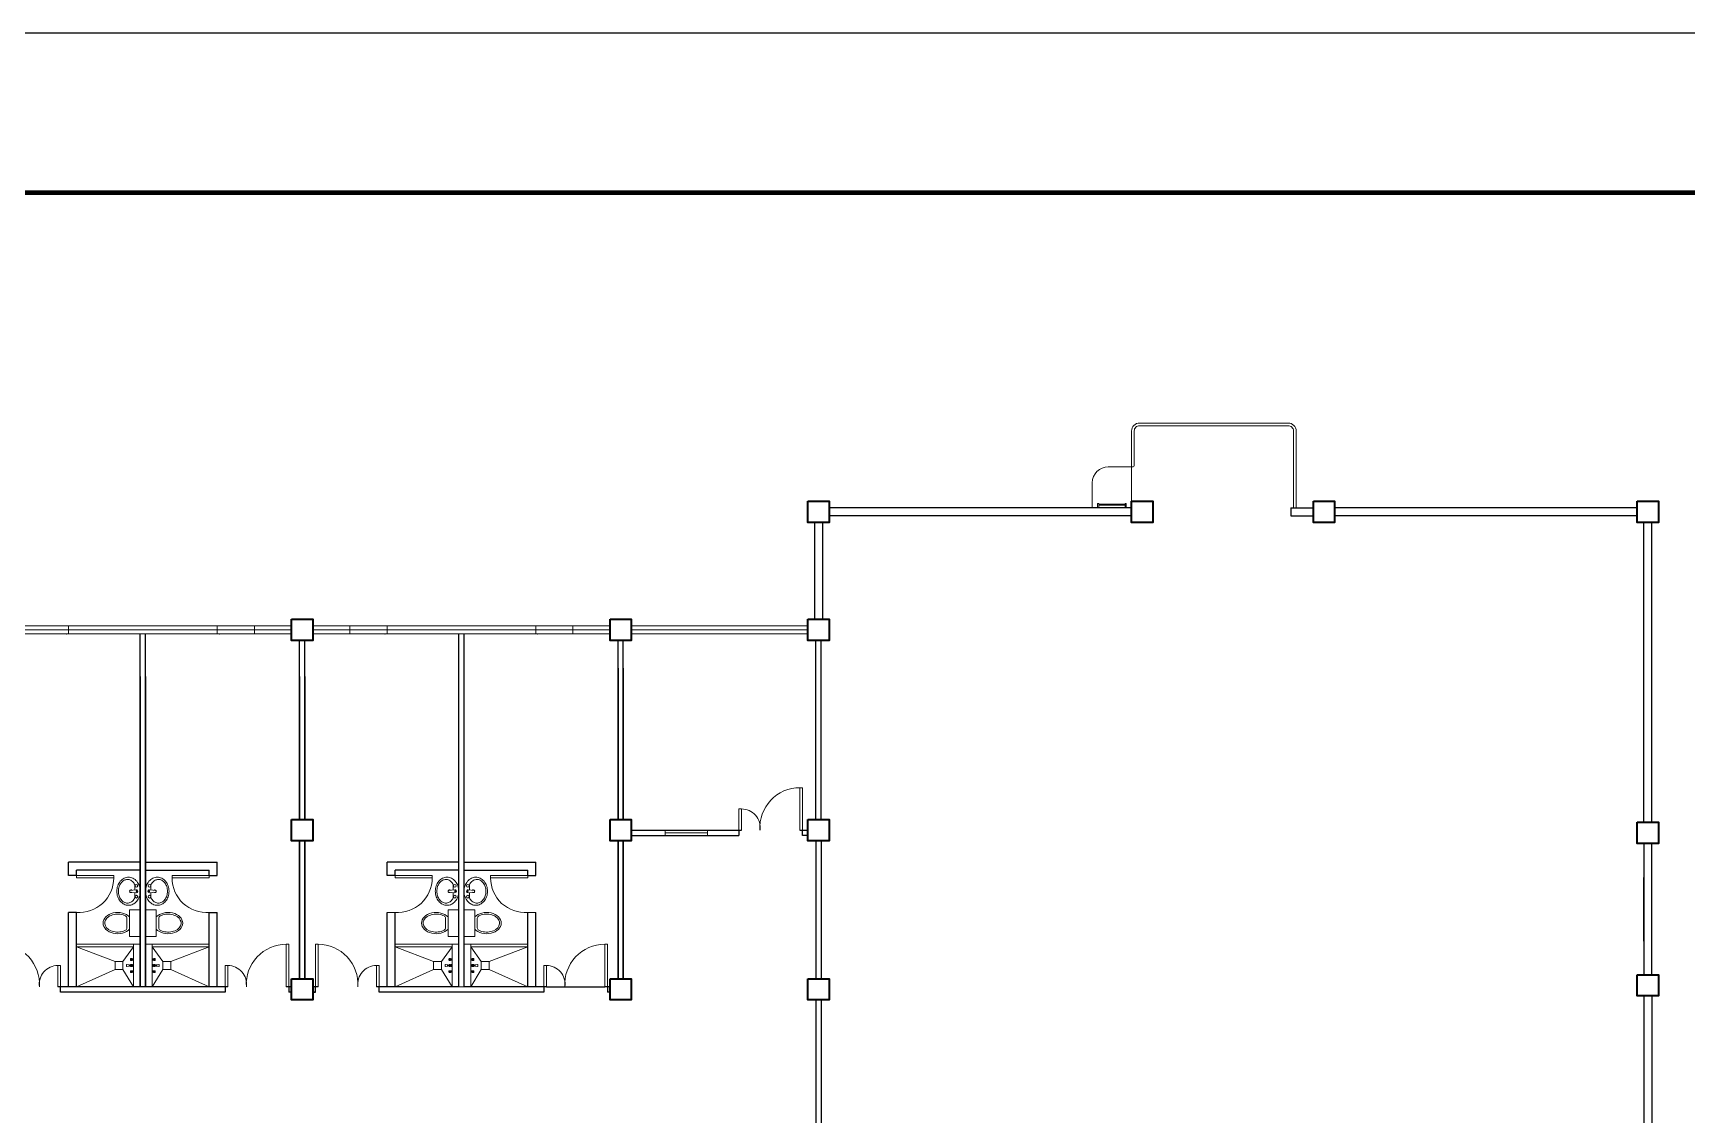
# Model space of a CAD drawing. Header units: millimetres. Extents: x 3 to 421, y 1 to 233.
# Drawn here: x 367.06 to 398.22, y 140.1 to 160.49 of the extents above; entities that cross this region are included whole.
import ezdxf

# ---------------------------------------------------------------- set-up
doc = ezdxf.new("R2010")
doc.units = ezdxf.units.MM
doc.header["$MEASUREMENT"] = 0
doc.layers.add('.1', color=1, linetype='Continuous')
doc.layers.add('WALL', color=4, linetype='Continuous', lineweight=30)

msp = doc.modelspace()

# ---------------------------------------------------------------- linework, layer by layer
at = {"layer": '.1', "color": 0}
msp.add_line((420.621, 160.492), (321.345, 160.492), dxfattribs=at)
at = {"color": 8, "linetype": 'ByBlock', "lineweight": 9}
for p, q in [((387.318, 152.317), (387.788, 152.317)), ((387.018, 151.542), (387.018, 152.017)), ((387.138, 151.624), (387.118, 151.624)), ((387.118, 151.624), (387.118, 151.544)), ((387.138, 151.544), (387.138, 151.624)), ((387.388, 151.614), (387.138, 151.614)), ((387.388, 151.594), (387.138, 151.594)), ((387.388, 151.614), (387.638, 151.614)), ((387.388, 151.594), (387.638, 151.594)), ((387.638, 151.544), (387.638, 151.624)), ((387.638, 151.624), (387.658, 151.624)), ((387.658, 151.624), (387.658, 151.544)), ((367.096, 149.317), (366.333, 149.317)), ((367.733, 149.242), (366.333, 149.242)), ((367.096, 149.317), (368.296, 149.317)), ((367.733, 149.167), (367.733, 149.317)), ((367.733, 149.242), (370.533, 149.242)), ((368.296, 149.317), (369.058, 149.317)), ((369.208, 149.317), (369.058, 149.317)), ((369.971, 149.317), (369.208, 149.317)), ((371.171, 149.317), (369.971, 149.317)), ((370.533, 149.317), (370.533, 149.167)), ((371.933, 149.242), (370.533, 149.242)), ((371.171, 149.317), (371.933, 149.317)), ((371.233, 149.317), (371.233, 149.167)), ((372.333, 149.317), (372.333, 149.317)), ((373.096, 149.317), (372.333, 149.317)), ((373.733, 149.242), (372.333, 149.242)), ((373.033, 149.317), (373.033, 149.167)), ((373.096, 149.317), (374.296, 149.317)), ((373.733, 149.167), (373.733, 149.317)), ((373.733, 149.242), (376.533, 149.242)), ((374.296, 149.317), (375.208, 149.317)), ((375.971, 149.317), (375.208, 149.317)), ((377.171, 149.317), (375.971, 149.317)), ((376.533, 149.317), (376.533, 149.167)), ((377.933, 149.242), (376.533, 149.242)), ((377.171, 149.317), (377.933, 149.317)), ((377.233, 149.317), (377.233, 149.167)), ((378.333, 149.317), (381.658, 149.317)), ((378.333, 149.317), (378.333, 149.317)), ((381.658, 149.244), (378.333, 149.244)), ((371.933, 149.167), (366.333, 149.167)), ((367.096, 149.167), (367.408, 149.167)), ((367.558, 149.167), (368.296, 149.167)), ((368.296, 149.167), (369.058, 149.167)), ((369.971, 149.167), (369.208, 149.167)), ((371.171, 149.167), (369.971, 149.167)), ((371.171, 149.167), (371.933, 149.167)), ((373.096, 149.167), (372.333, 149.167)), ((373.096, 149.167), (374.296, 149.167)), ((374.296, 149.167), (375.208, 149.167)), ((375.971, 149.167), (375.208, 149.167)), ((377.171, 149.167), (375.971, 149.167)), ((377.171, 149.167), (377.933, 149.167)), ((378.333, 149.167), (381.658, 149.167)), ((380.433, 149.167), (380.583, 149.167)), ((375.083, 148.367), (375.083, 142.517)), ((375.183, 148.367), (375.183, 142.517)), ((379.371, 145.469), (378.971, 145.469)), ((378.971, 145.469), (378.971, 145.369)), ((379.771, 145.419), (378.971, 145.419)), ((378.971, 145.369), (379.771, 145.369)), ((379.771, 145.369), (379.771, 145.469)), ((381.558, 145.369), (381.658, 145.369)), ((369.083, 144.903), (369.083, 142.953)), ((375.083, 144.903), (375.083, 142.953)), ((368.958, 142.517), (368.958, 143.317)), ((369.308, 142.517), (369.308, 143.317)), ((374.958, 142.517), (374.958, 143.317)), ((375.308, 142.517), (375.308, 143.317)), ((368.958, 142.517), (367.883, 142.517)), ((374.958, 142.517), (373.883, 142.517)), ((375.183, 142.517), (375.083, 142.517))]:
    msp.add_line(p, q, dxfattribs=at)
at = {"color": 8, "linetype": 'ByBlock', "lineweight": 25}
for p, q in [((387.758, 151.542), (382.058, 151.542)), ((390.758, 151.542), (391.183, 151.542)), ((397.283, 151.542), (391.583, 151.542)), ((381.783, 151.269), (381.783, 149.444)), ((381.933, 151.269), (381.933, 149.444)), ((387.758, 151.392), (382.058, 151.392)), ((390.758, 151.392), (391.183, 151.392)), ((397.283, 151.392), (391.583, 151.392)), ((397.408, 145.619), (397.408, 151.269)), ((397.558, 145.619), (397.558, 151.269)), ((369.083, 142.517), (369.083, 149.167)), ((369.183, 142.517), (369.183, 149.167)), ((372.083, 145.669), (372.083, 149.044)), ((372.183, 145.669), (372.183, 149.044)), ((375.083, 142.517), (375.083, 149.167)), ((375.183, 142.517), (375.183, 149.167)), ((378.083, 145.669), (378.083, 149.044)), ((378.183, 145.669), (378.183, 149.044)), ((381.808, 145.669), (381.808, 149.044)), ((381.908, 145.669), (381.908, 149.044)), ((369.083, 148.367), (369.083, 142.517)), ((369.183, 148.367), (369.183, 142.517)), ((372.083, 148.367), (372.083, 145.669)), ((372.183, 148.367), (372.183, 145.669)), ((378.083, 148.519), (378.083, 145.669)), ((378.183, 148.519), (378.183, 145.669)), ((372.083, 145.269), (372.083, 142.669)), ((372.083, 142.669), (372.083, 145.269)), ((372.183, 145.269), (372.183, 142.669)), ((372.183, 142.669), (372.183, 145.269)), ((378.083, 145.269), (378.083, 142.669)), ((378.083, 142.669), (378.083, 145.269)), ((378.183, 145.269), (378.183, 142.669)), ((378.183, 142.669), (378.183, 145.269)), ((378.333, 145.469), (380.408, 145.469)), ((378.333, 145.369), (380.358, 145.369)), ((380.358, 145.469), (380.358, 145.369)), ((381.508, 145.469), (381.658, 145.469)), ((381.558, 145.369), (381.558, 145.469)), ((381.658, 145.369), (381.558, 145.369)), ((381.808, 145.269), (381.808, 142.669)), ((381.908, 145.269), (381.908, 142.669)), ((397.408, 145.219), (397.408, 142.744)), ((397.558, 142.744), (397.558, 145.219)), ((397.408, 143.379), (397.408, 144.579)), ((369.083, 142.517), (367.533, 142.517)), ((367.583, 142.417), (367.583, 142.517)), ((370.683, 142.417), (367.583, 142.417)), ((369.183, 142.517), (369.083, 142.517)), ((370.733, 142.517), (369.183, 142.517)), ((370.683, 142.517), (370.683, 142.417)), ((371.933, 142.517), (371.833, 142.517)), ((371.883, 142.517), (371.883, 142.417)), ((371.933, 142.417), (371.883, 142.417)), ((372.433, 142.517), (372.333, 142.517)), ((372.383, 142.417), (372.333, 142.417)), ((372.333, 142.417), (372.383, 142.417)), ((372.383, 142.417), (372.383, 142.517)), ((375.083, 142.517), (373.533, 142.517)), ((373.583, 142.417), (373.583, 142.517)), ((376.683, 142.417), (373.583, 142.417)), ((376.733, 142.517), (375.183, 142.517)), ((376.683, 142.517), (376.683, 142.417)), ((377.933, 142.517), (377.833, 142.517)), ((377.883, 142.517), (377.883, 142.417)), ((377.933, 142.417), (377.883, 142.417)), ((381.808, 142.269), (381.808, 139.645)), ((381.908, 142.269), (381.908, 139.645)), ((397.408, 142.344), (397.408, 139.619)), ((397.558, 142.344), (397.558, 139.619)), ((397.408, 141.704), (397.408, 140.504))]:
    msp.add_line(p, q, dxfattribs=at)
at = {"color": 8, "linetype": 'Continuous', "lineweight": 25}
msp.add_line((390.758, 151.542), (390.758, 151.392), dxfattribs=at)
at = {"color": 8, "linetype": 'ByBlock', "lineweight": 25, "ltscale": 0.3}
for p, q in [((367.733, 144.617), (367.733, 144.867)), ((369.083, 144.867), (367.733, 144.867)), ((367.883, 144.617), (367.733, 144.617)), ((367.883, 144.617), (367.883, 144.717)), ((369.083, 144.717), (367.883, 144.717)), ((369.183, 144.867), (370.533, 144.867)), ((369.183, 144.717), (370.383, 144.717)), ((370.383, 144.617), (370.383, 144.717)), ((370.383, 144.617), (370.533, 144.617)), ((370.533, 144.617), (370.533, 144.867)), ((373.733, 144.617), (373.733, 144.867)), ((375.083, 144.867), (373.733, 144.867)), ((373.883, 144.617), (373.733, 144.617)), ((373.883, 144.617), (373.883, 144.717)), ((375.083, 144.717), (373.883, 144.717)), ((375.183, 144.867), (376.533, 144.867)), ((375.183, 144.717), (376.383, 144.717)), ((376.383, 144.617), (376.383, 144.717)), ((376.383, 144.617), (376.533, 144.617)), ((376.533, 144.617), (376.533, 144.867)), ((367.733, 142.517), (367.733, 143.917)), ((367.883, 143.917), (367.733, 143.917)), ((367.883, 142.517), (367.883, 143.917)), ((370.383, 142.517), (370.383, 143.917)), ((370.383, 143.917), (370.533, 143.917)), ((370.533, 142.517), (370.533, 143.917)), ((373.733, 142.517), (373.733, 143.917)), ((373.883, 142.517), (373.883, 143.917)), ((376.383, 142.517), (376.383, 143.917)), ((376.533, 142.517), (376.533, 143.917))]:
    msp.add_line(p, q, dxfattribs=at)
at = {"color": 8, "lineweight": 9}
for p, q in [((368.885, 144.331), (369.007, 144.345)), ((368.885, 144.302), (369.007, 144.289)), ((369.381, 144.331), (369.259, 144.345)), ((369.381, 144.302), (369.259, 144.289)), ((374.885, 144.331), (375.007, 144.345)), ((374.885, 144.302), (375.007, 144.289)), ((375.381, 144.331), (375.259, 144.345)), ((375.381, 144.302), (375.259, 144.289)), ((368.883, 143.967), (369.083, 143.967)), ((368.883, 143.467), (368.883, 143.967)), ((369.083, 143.967), (369.083, 143.467)), ((369.383, 143.967), (369.183, 143.967)), ((369.183, 143.967), (369.183, 143.467)), ((369.383, 143.467), (369.383, 143.967)), ((374.883, 143.967), (375.083, 143.967)), ((374.883, 143.467), (374.883, 143.967)), ((375.083, 143.967), (375.083, 143.467)), ((375.383, 143.967), (375.183, 143.967)), ((375.183, 143.967), (375.183, 143.467)), ((375.383, 143.467), (375.383, 143.967)), ((368.833, 143.626), (368.833, 143.807)), ((369.433, 143.626), (369.433, 143.807)), ((374.833, 143.626), (374.833, 143.807)), ((375.433, 143.626), (375.433, 143.807)), ((369.083, 143.467), (368.883, 143.467)), ((369.183, 143.467), (369.383, 143.467)), ((375.083, 143.467), (374.883, 143.467)), ((375.183, 143.467), (375.383, 143.467)), ((368.899, 143.044), (368.901, 143.044)), ((368.899, 143.018), (368.899, 143.044)), ((368.899, 143.018), (368.901, 143.018)), ((368.901, 143.044), (368.903, 143.047)), ((368.901, 143.018), (368.901, 143.044)), ((368.901, 143.018), (368.903, 143.014)), ((368.903, 143.047), (368.925, 143.047)), ((368.903, 143.014), (368.903, 143.047)), ((368.903, 143.014), (368.925, 143.014)), ((368.912, 143.044), (368.924, 143.044)), ((368.912, 143.037), (368.924, 143.037)), ((368.912, 143.025), (368.924, 143.025)), ((368.912, 143.017), (368.924, 143.017)), ((368.925, 143.047), (368.929, 143.045)), ((368.925, 143.044), (368.925, 143.036)), ((368.925, 143.017), (368.925, 143.025)), ((368.925, 143.014), (368.929, 143.016)), ((368.931, 143.045), (368.937, 143.045)), ((368.931, 143.017), (368.937, 143.017)), ((368.937, 143.017), (368.937, 143.045)), ((368.937, 143.045), (368.939, 143.044)), ((368.937, 143.017), (368.939, 143.017)), ((368.939, 143.017), (368.939, 143.044)), ((368.951, 143.042), (368.939, 143.042)), ((368.951, 143.019), (368.939, 143.019)), ((368.957, 143.048), (368.951, 143.044)), ((368.951, 143.017), (368.951, 143.044)), ((368.957, 143.014), (368.951, 143.017)), ((368.957, 143.048), (368.958, 143.048)), ((368.957, 143.014), (368.957, 143.048)), ((368.957, 143.014), (368.958, 143.014)), ((368.958, 143.014), (368.958, 143.048)), ((369.309, 143.048), (369.308, 143.048)), ((369.308, 143.014), (369.308, 143.048)), ((369.309, 143.014), (369.308, 143.014)), ((369.309, 143.048), (369.316, 143.044)), ((369.309, 143.014), (369.309, 143.048)), ((369.309, 143.014), (369.316, 143.017)), ((369.316, 143.017), (369.316, 143.044)), ((369.316, 143.042), (369.327, 143.042)), ((369.316, 143.019), (369.327, 143.019)), ((369.33, 143.045), (369.327, 143.044)), ((369.327, 143.017), (369.327, 143.044)), ((369.33, 143.017), (369.327, 143.017)), ((369.336, 143.045), (369.33, 143.045)), ((369.33, 143.017), (369.33, 143.045)), ((369.336, 143.017), (369.33, 143.017)), ((369.342, 143.047), (369.337, 143.045)), ((369.342, 143.014), (369.337, 143.016)), ((369.363, 143.047), (369.342, 143.047)), ((369.342, 143.044), (369.342, 143.036)), ((369.342, 143.017), (369.342, 143.025)), ((369.363, 143.014), (369.342, 143.014)), ((369.355, 143.044), (369.343, 143.044)), ((369.355, 143.037), (369.343, 143.037)), ((369.355, 143.025), (369.343, 143.025)), ((369.355, 143.017), (369.343, 143.017)), ((369.365, 143.044), (369.363, 143.047)), ((369.363, 143.014), (369.363, 143.047)), ((369.365, 143.018), (369.363, 143.014)), ((369.367, 143.044), (369.365, 143.044)), ((369.365, 143.018), (369.365, 143.044)), ((369.367, 143.018), (369.365, 143.018)), ((369.367, 143.018), (369.367, 143.044)), ((374.899, 143.044), (374.901, 143.044)), ((374.899, 143.018), (374.899, 143.044)), ((374.899, 143.018), (374.901, 143.018)), ((374.901, 143.044), (374.903, 143.047)), ((374.901, 143.018), (374.901, 143.044)), ((374.901, 143.018), (374.903, 143.014)), ((374.903, 143.047), (374.925, 143.047)), ((374.903, 143.014), (374.903, 143.047)), ((374.903, 143.014), (374.925, 143.014)), ((374.912, 143.044), (374.924, 143.044)), ((374.912, 143.037), (374.924, 143.037)), ((374.912, 143.025), (374.924, 143.025)), ((374.912, 143.017), (374.924, 143.017)), ((374.925, 143.047), (374.929, 143.045)), ((374.925, 143.044), (374.925, 143.036)), ((374.925, 143.017), (374.925, 143.025)), ((374.925, 143.014), (374.929, 143.016)), ((374.931, 143.045), (374.937, 143.045)), ((374.931, 143.017), (374.937, 143.017)), ((374.937, 143.017), (374.937, 143.045)), ((374.937, 143.045), (374.939, 143.044)), ((374.937, 143.017), (374.939, 143.017)), ((374.939, 143.017), (374.939, 143.044)), ((374.951, 143.042), (374.939, 143.042)), ((374.951, 143.019), (374.939, 143.019)), ((374.957, 143.048), (374.951, 143.044)), ((374.951, 143.017), (374.951, 143.044)), ((374.957, 143.014), (374.951, 143.017)), ((374.957, 143.048), (374.958, 143.048)), ((374.957, 143.014), (374.957, 143.048)), ((374.957, 143.014), (374.958, 143.014)), ((374.958, 143.014), (374.958, 143.048)), ((375.309, 143.048), (375.308, 143.048)), ((375.308, 143.014), (375.308, 143.048)), ((375.309, 143.014), (375.308, 143.014)), ((375.309, 143.048), (375.316, 143.044)), ((375.309, 143.014), (375.309, 143.048)), ((375.309, 143.014), (375.316, 143.017)), ((375.316, 143.017), (375.316, 143.044)), ((375.316, 143.042), (375.327, 143.042)), ((375.316, 143.019), (375.327, 143.019)), ((375.33, 143.045), (375.327, 143.044)), ((375.327, 143.017), (375.327, 143.044)), ((375.33, 143.017), (375.327, 143.017)), ((375.336, 143.045), (375.33, 143.045)), ((375.33, 143.017), (375.33, 143.045)), ((375.336, 143.017), (375.33, 143.017)), ((375.341, 143.047), (375.337, 143.045)), ((375.341, 143.014), (375.337, 143.016)), ((375.363, 143.047), (375.341, 143.047)), ((375.341, 143.044), (375.341, 143.036)), ((375.341, 143.017), (375.341, 143.025)), ((375.363, 143.014), (375.341, 143.014)), ((375.355, 143.044), (375.342, 143.044)), ((375.355, 143.037), (375.343, 143.037)), ((375.355, 143.025), (375.343, 143.025)), ((375.355, 143.017), (375.342, 143.017)), ((375.365, 143.044), (375.363, 143.047)), ((375.363, 143.014), (375.363, 143.047)), ((375.365, 143.018), (375.363, 143.014)), ((375.367, 143.044), (375.365, 143.044)), ((375.365, 143.018), (375.365, 143.044)), ((375.367, 143.018), (375.365, 143.018)), ((375.367, 143.018), (375.367, 143.044)), ((368.826, 142.936), (368.826, 142.898)), ((368.873, 142.929), (368.831, 142.938)), ((368.873, 142.905), (368.831, 142.896)), ((368.873, 142.905), (368.873, 142.929)), ((368.873, 142.929), (368.88, 142.929)), ((368.873, 142.905), (368.873, 142.929)), ((368.88, 142.905), (368.873, 142.905)), ((368.88, 142.929), (368.88, 142.905)), ((368.943, 142.925), (368.88, 142.925)), ((368.88, 142.909), (368.943, 142.909)), ((368.899, 142.925), (368.899, 142.93)), ((368.899, 142.93), (368.901, 142.93)), ((368.899, 142.904), (368.899, 142.909)), ((368.899, 142.904), (368.901, 142.904)), ((368.899, 142.79), (368.899, 142.816)), ((368.899, 142.816), (368.901, 142.816)), ((368.899, 142.79), (368.901, 142.79)), ((368.901, 142.93), (368.903, 142.934)), ((368.901, 142.925), (368.901, 142.93)), ((368.901, 142.904), (368.901, 142.909)), ((368.901, 142.904), (368.903, 142.9)), ((368.901, 142.816), (368.903, 142.82)), ((368.901, 142.79), (368.901, 142.816)), ((368.901, 142.79), (368.903, 142.787)), ((368.903, 142.925), (368.903, 142.934)), ((368.903, 142.934), (368.925, 142.934)), ((368.903, 142.9), (368.903, 142.909)), ((368.903, 142.9), (368.925, 142.9)), ((368.903, 142.787), (368.903, 142.82)), ((368.903, 142.82), (368.925, 142.82)), ((368.903, 142.787), (368.925, 142.787)), ((368.912, 142.93), (368.924, 142.93)), ((368.912, 142.904), (368.924, 142.904)), ((368.912, 142.816), (368.924, 142.816)), ((368.912, 142.809), (368.924, 142.809)), ((368.912, 142.797), (368.924, 142.797)), ((368.912, 142.79), (368.924, 142.79)), ((368.925, 142.934), (368.929, 142.931)), ((368.925, 142.93), (368.925, 142.925)), ((368.925, 142.904), (368.925, 142.909)), ((368.925, 142.9), (368.929, 142.902)), ((368.925, 142.82), (368.929, 142.818)), ((368.925, 142.817), (368.925, 142.809)), ((368.925, 142.79), (368.925, 142.797)), ((368.925, 142.787), (368.929, 142.789)), ((368.931, 142.931), (368.937, 142.931)), ((368.931, 142.903), (368.937, 142.903)), ((368.931, 142.817), (368.937, 142.817)), ((368.931, 142.789), (368.937, 142.789)), ((368.937, 142.925), (368.937, 142.931)), ((368.937, 142.931), (368.939, 142.93)), ((368.937, 142.903), (368.937, 142.909)), ((368.937, 142.903), (368.939, 142.904)), ((368.937, 142.817), (368.939, 142.817)), ((368.937, 142.789), (368.937, 142.817)), ((368.937, 142.789), (368.939, 142.79)), ((368.939, 142.925), (368.939, 142.93)), ((368.943, 142.928), (368.939, 142.928)), ((368.939, 142.904), (368.939, 142.909)), ((368.943, 142.906), (368.939, 142.906)), ((368.939, 142.79), (368.939, 142.817)), ((368.951, 142.815), (368.939, 142.815)), ((368.951, 142.792), (368.939, 142.792)), ((368.943, 142.934), (368.943, 142.9)), ((368.952, 142.934), (368.943, 142.934)), ((368.943, 142.909), (368.943, 142.925)), ((368.943, 142.9), (368.952, 142.9)), ((368.957, 142.82), (368.951, 142.817)), ((368.951, 142.79), (368.951, 142.817)), ((368.957, 142.786), (368.951, 142.79)), ((368.958, 142.946), (368.952, 142.934)), ((368.952, 142.934), (368.952, 142.9)), ((368.952, 142.9), (368.952, 142.934)), ((368.952, 142.9), (368.958, 142.888)), ((368.957, 142.786), (368.957, 142.82)), ((368.957, 142.82), (368.958, 142.82)), ((368.957, 142.786), (368.958, 142.786)), ((368.958, 142.888), (368.958, 142.946)), ((368.958, 142.786), (368.958, 142.82)), ((369.308, 142.946), (369.314, 142.934)), ((369.308, 142.888), (369.308, 142.946)), ((369.314, 142.9), (369.308, 142.888)), ((369.308, 142.786), (369.308, 142.82)), ((369.309, 142.82), (369.308, 142.82)), ((369.309, 142.786), (369.308, 142.786)), ((369.309, 142.786), (369.309, 142.82)), ((369.309, 142.82), (369.316, 142.817)), ((369.309, 142.786), (369.316, 142.79)), ((369.314, 142.934), (369.314, 142.9)), ((369.314, 142.9), (369.314, 142.934)), ((369.314, 142.934), (369.324, 142.934)), ((369.324, 142.9), (369.314, 142.9)), ((369.316, 142.79), (369.316, 142.817)), ((369.316, 142.815), (369.327, 142.815)), ((369.316, 142.792), (369.327, 142.792)), ((369.324, 142.934), (369.324, 142.9)), ((369.324, 142.928), (369.327, 142.928)), ((369.324, 142.925), (369.386, 142.925)), ((369.324, 142.909), (369.324, 142.925)), ((369.386, 142.909), (369.324, 142.909)), ((369.324, 142.906), (369.327, 142.906)), ((369.33, 142.817), (369.327, 142.817)), ((369.327, 142.79), (369.327, 142.817)), ((369.33, 142.789), (369.327, 142.79)), ((369.33, 142.931), (369.327, 142.93)), ((369.327, 142.925), (369.327, 142.93)), ((369.327, 142.904), (369.327, 142.909)), ((369.33, 142.903), (369.327, 142.904)), ((369.33, 142.925), (369.33, 142.931)), ((369.336, 142.931), (369.33, 142.931)), ((369.33, 142.903), (369.33, 142.909)), ((369.336, 142.903), (369.33, 142.903)), ((369.33, 142.789), (369.33, 142.817)), ((369.336, 142.817), (369.33, 142.817)), ((369.336, 142.789), (369.33, 142.789)), ((369.342, 142.934), (369.337, 142.931)), ((369.342, 142.9), (369.337, 142.902)), ((369.342, 142.82), (369.337, 142.818)), ((369.342, 142.787), (369.337, 142.789)), ((369.363, 142.934), (369.342, 142.934)), ((369.342, 142.93), (369.342, 142.925)), ((369.342, 142.904), (369.342, 142.909)), ((369.363, 142.9), (369.342, 142.9)), ((369.363, 142.82), (369.342, 142.82)), ((369.342, 142.817), (369.342, 142.809)), ((369.342, 142.79), (369.342, 142.797)), ((369.363, 142.787), (369.342, 142.787)), ((369.355, 142.93), (369.343, 142.93)), ((369.355, 142.904), (369.343, 142.904)), ((369.355, 142.816), (369.343, 142.816)), ((369.355, 142.809), (369.343, 142.809)), ((369.355, 142.797), (369.343, 142.797)), ((369.355, 142.79), (369.343, 142.79)), ((369.363, 142.925), (369.363, 142.934)), ((369.365, 142.93), (369.363, 142.934)), ((369.363, 142.9), (369.363, 142.909)), ((369.365, 142.904), (369.363, 142.9)), ((369.363, 142.787), (369.363, 142.82)), ((369.365, 142.816), (369.363, 142.82)), ((369.365, 142.79), (369.363, 142.787)), ((369.365, 142.925), (369.365, 142.93)), ((369.367, 142.93), (369.365, 142.93)), ((369.365, 142.904), (369.365, 142.909)), ((369.367, 142.904), (369.365, 142.904)), ((369.365, 142.79), (369.365, 142.816)), ((369.367, 142.816), (369.365, 142.816)), ((369.367, 142.79), (369.365, 142.79)), ((369.367, 142.925), (369.367, 142.93)), ((369.367, 142.904), (369.367, 142.909)), ((369.367, 142.79), (369.367, 142.816)), ((369.394, 142.929), (369.386, 142.929)), ((369.386, 142.929), (369.386, 142.905)), ((369.386, 142.905), (369.394, 142.905)), ((369.394, 142.929), (369.435, 142.938)), ((369.394, 142.905), (369.394, 142.929)), ((369.394, 142.905), (369.394, 142.929)), ((369.394, 142.905), (369.435, 142.896)), ((369.44, 142.936), (369.44, 142.898)), ((374.826, 142.936), (374.826, 142.898)), ((374.873, 142.929), (374.831, 142.938)), ((374.873, 142.905), (374.831, 142.896)), ((374.873, 142.905), (374.873, 142.929)), ((374.873, 142.929), (374.88, 142.929)), ((374.873, 142.905), (374.873, 142.929)), ((374.88, 142.905), (374.873, 142.905)), ((374.88, 142.929), (374.88, 142.905)), ((374.943, 142.925), (374.88, 142.925)), ((374.88, 142.909), (374.943, 142.909)), ((374.899, 142.925), (374.899, 142.93)), ((374.899, 142.93), (374.901, 142.93)), ((374.899, 142.904), (374.899, 142.909)), ((374.899, 142.904), (374.901, 142.904)), ((374.899, 142.79), (374.899, 142.816)), ((374.899, 142.816), (374.901, 142.816)), ((374.899, 142.79), (374.901, 142.79)), ((374.901, 142.93), (374.903, 142.934)), ((374.901, 142.925), (374.901, 142.93)), ((374.901, 142.904), (374.901, 142.909)), ((374.901, 142.904), (374.903, 142.9)), ((374.901, 142.816), (374.903, 142.82)), ((374.901, 142.79), (374.901, 142.816)), ((374.901, 142.79), (374.903, 142.787)), ((374.903, 142.925), (374.903, 142.934)), ((374.903, 142.934), (374.925, 142.934)), ((374.903, 142.9), (374.903, 142.909)), ((374.903, 142.9), (374.925, 142.9)), ((374.903, 142.787), (374.903, 142.82)), ((374.903, 142.82), (374.925, 142.82)), ((374.903, 142.787), (374.925, 142.787)), ((374.912, 142.93), (374.924, 142.93)), ((374.912, 142.904), (374.924, 142.904)), ((374.912, 142.816), (374.924, 142.816)), ((374.912, 142.809), (374.924, 142.809)), ((374.912, 142.797), (374.924, 142.797)), ((374.912, 142.79), (374.924, 142.79)), ((374.925, 142.934), (374.929, 142.931)), ((374.925, 142.93), (374.925, 142.925)), ((374.925, 142.904), (374.925, 142.909)), ((374.925, 142.9), (374.929, 142.902)), ((374.925, 142.82), (374.929, 142.818)), ((374.925, 142.817), (374.925, 142.809)), ((374.925, 142.79), (374.925, 142.797)), ((374.925, 142.787), (374.929, 142.789)), ((374.931, 142.931), (374.937, 142.931)), ((374.931, 142.903), (374.937, 142.903)), ((374.931, 142.817), (374.937, 142.817)), ((374.931, 142.789), (374.937, 142.789)), ((374.937, 142.925), (374.937, 142.931)), ((374.937, 142.931), (374.939, 142.93)), ((374.937, 142.903), (374.937, 142.909)), ((374.937, 142.903), (374.939, 142.904)), ((374.937, 142.817), (374.939, 142.817)), ((374.937, 142.789), (374.937, 142.817)), ((374.937, 142.789), (374.939, 142.79)), ((374.939, 142.925), (374.939, 142.93)), ((374.943, 142.928), (374.939, 142.928)), ((374.939, 142.904), (374.939, 142.909)), ((374.943, 142.906), (374.939, 142.906)), ((374.939, 142.79), (374.939, 142.817)), ((374.951, 142.815), (374.939, 142.815)), ((374.951, 142.792), (374.939, 142.792)), ((374.943, 142.934), (374.943, 142.9)), ((374.952, 142.934), (374.943, 142.934)), ((374.943, 142.909), (374.943, 142.925)), ((374.943, 142.9), (374.952, 142.9)), ((374.957, 142.82), (374.951, 142.817)), ((374.951, 142.79), (374.951, 142.817)), ((374.957, 142.786), (374.951, 142.79)), ((374.958, 142.946), (374.952, 142.934)), ((374.952, 142.934), (374.952, 142.9)), ((374.952, 142.9), (374.952, 142.934)), ((374.952, 142.9), (374.958, 142.888)), ((374.957, 142.786), (374.957, 142.82)), ((374.957, 142.82), (374.958, 142.82)), ((374.957, 142.786), (374.958, 142.786)), ((374.958, 142.888), (374.958, 142.946)), ((374.958, 142.786), (374.958, 142.82)), ((375.308, 142.946), (375.314, 142.934)), ((375.308, 142.888), (375.308, 142.946)), ((375.314, 142.9), (375.308, 142.888)), ((375.308, 142.786), (375.308, 142.82)), ((375.309, 142.82), (375.308, 142.82)), ((375.309, 142.786), (375.308, 142.786)), ((375.309, 142.786), (375.309, 142.82)), ((375.309, 142.82), (375.316, 142.817)), ((375.309, 142.786), (375.316, 142.79)), ((375.314, 142.934), (375.314, 142.9)), ((375.314, 142.9), (375.314, 142.934)), ((375.314, 142.934), (375.324, 142.934)), ((375.324, 142.9), (375.314, 142.9)), ((375.316, 142.79), (375.316, 142.817)), ((375.316, 142.815), (375.327, 142.815)), ((375.316, 142.792), (375.327, 142.792)), ((375.324, 142.934), (375.324, 142.9)), ((375.324, 142.928), (375.327, 142.928)), ((375.324, 142.925), (375.386, 142.925)), ((375.324, 142.909), (375.324, 142.925)), ((375.386, 142.909), (375.324, 142.909)), ((375.324, 142.906), (375.327, 142.906)), ((375.33, 142.931), (375.327, 142.93)), ((375.327, 142.925), (375.327, 142.93)), ((375.327, 142.904), (375.327, 142.909)), ((375.33, 142.903), (375.327, 142.904)), ((375.33, 142.817), (375.327, 142.817)), ((375.327, 142.79), (375.327, 142.817)), ((375.33, 142.789), (375.327, 142.79)), ((375.33, 142.925), (375.33, 142.931)), ((375.336, 142.931), (375.33, 142.931)), ((375.33, 142.903), (375.33, 142.909)), ((375.336, 142.903), (375.33, 142.903)), ((375.33, 142.789), (375.33, 142.817)), ((375.336, 142.817), (375.33, 142.817)), ((375.336, 142.789), (375.33, 142.789)), ((375.341, 142.934), (375.337, 142.931)), ((375.341, 142.9), (375.337, 142.902)), ((375.341, 142.82), (375.337, 142.818)), ((375.341, 142.787), (375.337, 142.789)), ((375.363, 142.82), (375.341, 142.82)), ((375.341, 142.817), (375.341, 142.809)), ((375.341, 142.79), (375.341, 142.797)), ((375.363, 142.787), (375.341, 142.787)), ((375.363, 142.934), (375.341, 142.934)), ((375.341, 142.93), (375.341, 142.925)), ((375.341, 142.904), (375.341, 142.909)), ((375.363, 142.9), (375.341, 142.9)), ((375.355, 142.816), (375.342, 142.816)), ((375.355, 142.79), (375.342, 142.79)), ((375.355, 142.93), (375.342, 142.93)), ((375.355, 142.904), (375.342, 142.904)), ((375.355, 142.809), (375.343, 142.809)), ((375.355, 142.797), (375.343, 142.797)), ((375.363, 142.925), (375.363, 142.934)), ((375.365, 142.93), (375.363, 142.934)), ((375.363, 142.9), (375.363, 142.909)), ((375.365, 142.904), (375.363, 142.9)), ((375.363, 142.787), (375.363, 142.82)), ((375.365, 142.816), (375.363, 142.82)), ((375.365, 142.79), (375.363, 142.787)), ((375.365, 142.925), (375.365, 142.93)), ((375.367, 142.93), (375.365, 142.93)), ((375.365, 142.904), (375.365, 142.909)), ((375.367, 142.904), (375.365, 142.904)), ((375.365, 142.79), (375.365, 142.816)), ((375.367, 142.816), (375.365, 142.816)), ((375.367, 142.79), (375.365, 142.79)), ((375.367, 142.925), (375.367, 142.93)), ((375.367, 142.904), (375.367, 142.909)), ((375.367, 142.79), (375.367, 142.816)), ((375.394, 142.929), (375.386, 142.929)), ((375.386, 142.929), (375.386, 142.905)), ((375.386, 142.905), (375.394, 142.905)), ((375.394, 142.929), (375.435, 142.938)), ((375.394, 142.905), (375.394, 142.929)), ((375.394, 142.905), (375.394, 142.929)), ((375.394, 142.905), (375.435, 142.896)), ((375.44, 142.936), (375.44, 142.898))]:
    msp.add_line(p, q, dxfattribs=at)
at = {"color": 8, "linetype": 'ByBlock', "lineweight": 9, "ltscale": 0.3}
for p, q in [((373.883, 143.917), (373.733, 143.917)), ((376.383, 143.917), (376.533, 143.917)), ((368.608, 142.992), (367.883, 143.267)), ((368.758, 142.992), (368.958, 143.267)), ((369.508, 142.992), (369.308, 143.267)), ((369.658, 142.992), (370.383, 143.267)), ((374.608, 142.992), (373.883, 143.267)), ((374.758, 142.992), (374.958, 143.267)), ((375.508, 142.992), (375.308, 143.267)), ((375.658, 142.992), (376.383, 143.267)), ((368.608, 142.842), (367.883, 142.517)), ((368.758, 142.842), (368.958, 142.517)), ((369.508, 142.842), (369.308, 142.517)), ((369.658, 142.842), (370.383, 142.517)), ((374.608, 142.842), (373.883, 142.517)), ((374.758, 142.842), (374.958, 142.517)), ((375.508, 142.842), (375.308, 142.517)), ((375.658, 142.842), (376.383, 142.517))]:
    msp.add_line(p, q, dxfattribs=at)
at = {"color": 8, "lineweight": 25}
msp.add_line((376.733, 142.517), (377.833, 142.517), dxfattribs=at)
at = {"color": 8, "linetype": 'ByBlock', "lineweight": 9}
for points in [[(390.858, 151.542), (390.858, 152.992, 0.414214), (390.708, 153.142), (387.908, 153.142, 0.414214), (387.758, 152.992), (387.758, 151.667), (387.758, 152.317)], [(390.808, 151.542), (390.808, 152.992, 0.414214), (390.708, 153.092), (387.908, 153.092, 0.414214), (387.808, 152.992), (387.808, 152.337)]]:
    msp.add_lwpolyline(points, format="xyb", dxfattribs=at)
at = {"color": 8, "linetype": 'ByBlock', "lineweight": 35}
for points in [[(381.658, 151.669), (382.058, 151.669), (382.058, 151.269), (381.658, 151.269)], [(387.758, 151.669), (388.158, 151.669), (388.158, 151.269), (387.758, 151.269)], [(391.183, 151.669), (391.583, 151.669), (391.583, 151.269), (391.183, 151.269)], [(397.283, 151.669), (397.683, 151.669), (397.683, 151.269), (397.283, 151.269)], [(371.933, 149.444), (372.333, 149.444), (372.333, 149.044), (371.933, 149.044)], [(377.933, 149.444), (378.333, 149.444), (378.333, 149.044), (377.933, 149.044)], [(381.658, 149.444), (382.058, 149.444), (382.058, 149.044), (381.658, 149.044)], [(371.933, 145.669), (372.333, 145.669), (372.333, 145.269), (371.933, 145.269)], [(377.933, 145.669), (378.333, 145.669), (378.333, 145.269), (377.933, 145.269)], [(381.658, 145.669), (382.058, 145.669), (382.058, 145.269), (381.658, 145.269)], [(397.283, 145.619), (397.683, 145.619), (397.683, 145.219), (397.283, 145.219)], [(397.283, 142.744), (397.683, 142.744), (397.683, 142.344), (397.283, 142.344)], [(371.933, 142.669), (372.333, 142.669), (372.333, 142.269), (371.933, 142.269)], [(377.933, 142.669), (378.333, 142.669), (378.333, 142.269), (377.933, 142.269)], [(381.658, 142.669), (382.058, 142.669), (382.058, 142.269), (381.658, 142.269)]]:
    msp.add_lwpolyline(points, close=True, dxfattribs=at)
at = {"color": 8, "lineweight": 13, "ltscale": 0.03}
for points in [[(381.508, 145.469), (381.558, 145.469), (381.558, 146.269), (381.508, 146.269)], [(380.358, 145.469), (380.408, 145.469), (380.408, 145.869), (380.358, 145.869)], [(367.883, 144.617), (367.883, 144.567), (368.583, 144.567), (368.583, 144.617)], [(370.383, 144.617), (370.383, 144.567), (369.683, 144.567), (369.683, 144.617)], [(373.883, 144.617), (373.883, 144.567), (374.583, 144.567), (374.583, 144.617)], [(376.383, 144.617), (376.383, 144.567), (375.683, 144.567), (375.683, 144.617)], [(371.833, 142.517), (371.883, 142.517), (371.883, 143.317), (371.833, 143.317)], [(372.433, 142.517), (372.383, 142.517), (372.383, 143.317), (372.433, 143.317)], [(377.833, 142.517), (377.883, 142.517), (377.883, 143.317), (377.833, 143.317)], [(367.583, 142.517), (367.533, 142.517), (367.533, 142.917), (367.583, 142.917)], [(370.683, 142.517), (370.733, 142.517), (370.733, 142.917), (370.683, 142.917)], [(373.583, 142.517), (373.533, 142.517), (373.533, 142.917), (373.583, 142.917)], [(376.683, 142.517), (376.733, 142.517), (376.733, 142.917), (376.683, 142.917)]]:
    msp.add_lwpolyline(points, close=True, dxfattribs=at)
at = {"color": 8, "lineweight": 9}
msp.add_lwpolyline([(378.971, 145.469), (379.771, 145.469), (379.771, 145.369), (378.971, 145.369)], close=True, dxfattribs=at)
for points in [[(368.862, 144.052, -0.11576), (368.78, 144.071, -0.104047), (368.706, 144.13, -0.090875), (368.659, 144.213, -0.083344), (368.641, 144.317, -0.083344), (368.659, 144.42, -0.090875), (368.706, 144.504, -0.104047), (368.78, 144.563, -0.11576), (368.862, 144.582, -0.11576), (368.945, 144.563, -0.104047), (369.018, 144.504, -0.090875), (369.066, 144.42, -0.083344), (369.083, 144.317, -0.083344), (369.066, 144.213, -0.090875), (369.018, 144.13, -0.104047), (368.945, 144.071, -0.11576)], [(369.404, 144.052, 0.11576), (369.487, 144.071, 0.104047), (369.56, 144.13, 0.090875), (369.608, 144.213, 0.083344), (369.625, 144.317, 0.083344), (369.608, 144.42, 0.090875), (369.56, 144.504, 0.104047), (369.487, 144.563, 0.11576), (369.404, 144.582, 0.11576), (369.322, 144.563, 0.104047), (369.248, 144.504, 0.090875), (369.201, 144.42, 0.083344), (369.183, 144.317, 0.083344), (369.201, 144.213, 0.090875), (369.248, 144.13, 0.104047), (369.322, 144.071, 0.11576)], [(374.862, 144.052, -0.11576), (374.78, 144.071, -0.104047), (374.706, 144.13, -0.090875), (374.659, 144.213, -0.083344), (374.641, 144.317, -0.083344), (374.659, 144.42, -0.090875), (374.706, 144.504, -0.104047), (374.78, 144.563, -0.11576), (374.862, 144.582, -0.11576), (374.945, 144.563, -0.104047), (375.018, 144.504, -0.090875), (375.066, 144.42, -0.083344), (375.083, 144.317, -0.083344), (375.066, 144.213, -0.090875), (375.018, 144.13, -0.104047), (374.945, 144.071, -0.11576)], [(375.404, 144.052, 0.11576), (375.487, 144.071, 0.104047), (375.56, 144.13, 0.090875), (375.608, 144.213, 0.083344), (375.625, 144.317, 0.083344), (375.608, 144.42, 0.090875), (375.56, 144.504, 0.104047), (375.487, 144.563, 0.11576), (375.404, 144.582, 0.11576), (375.322, 144.563, 0.104047), (375.248, 144.504, 0.090875), (375.201, 144.42, 0.083344), (375.183, 144.317, 0.083344), (375.201, 144.213, 0.090875), (375.248, 144.13, 0.104047), (375.322, 144.071, 0.11576)]]:
    msp.add_lwpolyline(points, format="xyb", close=True, dxfattribs=at)
for points in [[(368.841, 144.094, -0.124838), (368.779, 144.11, -0.105788), (368.721, 144.16, -0.086697), (368.685, 144.229, -0.076776), (368.671, 144.317, -0.076776), (368.685, 144.405, -0.086697), (368.721, 144.474, -0.105788), (368.779, 144.524, -0.124838), (368.841, 144.539, -0.124838), (368.904, 144.524, -0.105788), (368.961, 144.474, -0.040067), (368.981, 144.444), (368.981, 144.341, -0.040067)], [(368.981, 144.293), (368.981, 144.19, -0.040067), (368.961, 144.16, -0.105788), (368.904, 144.11, -0.124838), (368.841, 144.094, -0.124838)], [(369.425, 144.094, 0.124838), (369.488, 144.11, 0.105788), (369.545, 144.16, 0.086697), (369.582, 144.229, 0.076776), (369.595, 144.317, 0.076776), (369.582, 144.405, 0.086697), (369.545, 144.474, 0.105788), (369.488, 144.524, 0.124838), (369.425, 144.539, 0.124838), (369.363, 144.524, 0.105788), (369.305, 144.474, 0.040067), (369.285, 144.444), (369.285, 144.341, 0.040067)], [(369.285, 144.293), (369.285, 144.19, 0.040067), (369.305, 144.16, 0.105788), (369.363, 144.11, 0.124838), (369.425, 144.094, 0.124838)], [(374.841, 144.094, -0.124838), (374.779, 144.11, -0.105788), (374.721, 144.16, -0.086697), (374.685, 144.229, -0.076776), (374.671, 144.317, -0.076776), (374.685, 144.405, -0.086697), (374.721, 144.474, -0.105788), (374.779, 144.524, -0.124838), (374.841, 144.539, -0.124838), (374.904, 144.524, -0.105788), (374.961, 144.474, -0.040067), (374.981, 144.444), (374.981, 144.341, -0.040067)], [(374.981, 144.293), (374.981, 144.19, -0.040067), (374.961, 144.16, -0.105788), (374.904, 144.11, -0.124838), (374.841, 144.094, -0.124838)], [(375.425, 144.094, 0.124838), (375.488, 144.11, 0.105788), (375.545, 144.16, 0.086697), (375.582, 144.229, 0.076776), (375.595, 144.317, 0.076776), (375.582, 144.405, 0.086697), (375.545, 144.474, 0.105788), (375.488, 144.524, 0.124838), (375.425, 144.539, 0.124838), (375.363, 144.524, 0.105788), (375.305, 144.474, 0.040067), (375.285, 144.444), (375.285, 144.341, 0.040067)], [(375.285, 144.293), (375.285, 144.19, 0.040067), (375.305, 144.16, 0.105788), (375.363, 144.11, 0.124838), (375.425, 144.094, 0.124838)]]:
    msp.add_lwpolyline(points, format="xyb", dxfattribs=at)
at = {"color": 8, "linetype": 'ByBlock', "lineweight": 9, "ltscale": 0.3}
for points in [[(368.958, 143.267), (367.883, 143.267), (367.883, 143.317), (369.083, 143.317), (369.083, 143.317)], [(369.308, 143.267), (370.383, 143.267), (370.383, 143.317), (369.183, 143.317), (369.183, 143.317)], [(374.958, 143.267), (373.883, 143.267), (373.883, 143.317), (375.083, 143.317), (375.083, 143.317)], [(375.308, 143.267), (376.383, 143.267), (376.383, 143.317), (375.183, 143.317), (375.183, 143.317)]]:
    msp.add_lwpolyline(points, dxfattribs=at)
at = {"color": 8, "linetype": 'ByBlock', "lineweight": 9, "ltscale": 0.03}
for points in [[(368.758, 142.992), (368.758, 142.842), (368.608, 142.842), (368.608, 142.992)], [(369.508, 142.992), (369.508, 142.842), (369.658, 142.842), (369.658, 142.992)], [(374.758, 142.992), (374.758, 142.842), (374.608, 142.842), (374.608, 142.992)], [(375.508, 142.992), (375.508, 142.842), (375.658, 142.842), (375.658, 142.992)]]:
    msp.add_lwpolyline(points, close=True, dxfattribs=at)
at = {"color": 8, "lineweight": 9}
for centre, radius in [((369.01, 144.419), 0.0255), ((369.017, 144.317), 0.0095), ((369.256, 144.419), 0.0255), ((369.25, 144.317), 0.0095), ((375.01, 144.419), 0.0255), ((375.017, 144.317), 0.0095), ((375.256, 144.419), 0.0255), ((375.25, 144.317), 0.0095), ((369.01, 144.215), 0.0255), ((369.256, 144.215), 0.0255), ((375.01, 144.215), 0.0255), ((375.256, 144.215), 0.0255)]:
    msp.add_circle(centre, radius, dxfattribs=at)
at = {"color": 8, "linetype": 'ByBlock', "lineweight": 9}
for centre, radius, start, end in [((387.318, 152.017), 0.3, 90, 180), ((387.788, 152.337), 0.02, 270, 0)]:
    msp.add_arc(centre, radius, start, end, dxfattribs=at)
at = {"color": 8, "lineweight": 13, "ltscale": 0.03}
for centre, radius, start, end in [((381.508, 145.517), 0.752, 90, 183.6952), ((380.408, 145.516), 0.353, 352.3719, 90), ((367.931, 144.567), 0.652, 265.7578, 0), ((370.335, 144.567), 0.652, 180, 274.2422), ((373.931, 144.567), 0.652, 265.7578, 0), ((376.335, 144.567), 0.652, 180, 274.2422), ((366.433, 142.565), 0.752, 356.3048, 90), ((371.833, 142.565), 0.752, 90, 183.6952), ((372.433, 142.565), 0.752, 356.3048, 90), ((377.833, 142.565), 0.752, 90, 183.6952), ((367.533, 142.564), 0.353, 90, 187.6281), ((370.733, 142.564), 0.353, 352.3719, 90), ((373.533, 142.564), 0.353, 90, 187.6281), ((376.733, 142.564), 0.353, 352.3719, 90)]:
    msp.add_arc(centre, radius, start, end, dxfattribs=at)
at = {"color": 8, "lineweight": 9}
for centre, radius, start, end in [((368.908, 144.317), 0.025, 161.3793, 198.6207), ((368.979, 144.317), 0.0948, 171.2026, 188.7974), ((368.908, 144.317), 0.025, 48.7978, 143.6932), ((368.908, 144.317), 0.025, 216.3068, 311.2022), ((369.01, 144.317), 0.028, 263.7545, 96.2455), ((369.256, 144.317), 0.028, 83.7545, 276.2455), ((369.358, 144.317), 0.025, 36.3068, 131.2022), ((369.358, 144.317), 0.025, 228.7978, 323.6932), ((369.287, 144.317), 0.0948, 351.2026, 8.7974), ((369.358, 144.317), 0.025, 341.3793, 18.6207), ((374.908, 144.317), 0.025, 161.3793, 198.6207), ((374.979, 144.317), 0.0948, 171.2026, 188.7974), ((374.908, 144.317), 0.025, 48.7978, 143.6932), ((374.908, 144.317), 0.025, 216.3068, 311.2022), ((375.01, 144.317), 0.028, 263.7545, 96.2455), ((375.256, 144.317), 0.028, 83.7545, 276.2455), ((375.358, 144.317), 0.025, 36.3068, 131.2022), ((375.358, 144.317), 0.025, 228.7978, 323.6932), ((375.287, 144.317), 0.0948, 351.2026, 8.7974), ((375.358, 144.317), 0.025, 341.3793, 18.6207), ((368.783, 143.807), 0.05, 0, 61.9916), ((368.783, 143.626), 0.05, 298.1501, 0), ((369.483, 143.807), 0.05, 118.0084, 180), ((369.483, 143.626), 0.05, 180, 241.8499), ((374.783, 143.807), 0.05, 0, 61.9916), ((374.783, 143.626), 0.05, 298.1501, 0), ((375.483, 143.807), 0.05, 118.0084, 180), ((375.483, 143.626), 0.05, 180, 241.8499)]:
    msp.add_arc(centre, radius, start, end, dxfattribs=at)
at = {"color": 8, "lineweight": 9, "extrusion": (0, 0, -1)}
for centre in [(368.658, 143.717), (374.658, 143.717)]:
    msp.add_ellipse(centre, major_axis=(0.275, 0), ratio=0.727273, start_param=0.612555, end_param=5.670631, dxfattribs=at)
at = {"color": 8, "lineweight": 9}
for centre, major_axis, ratio, start_param, end_param in [((369.608, 143.717), (-0.275, 0), 0.727273, 0.612555, 5.670631), ((375.608, 143.717), (-0.275, 0), 0.727273, 0.612555, 5.670631), ((369.336, 143.048), (-0.00268, 0.00268), 1, 2.356082, 2.850023), ((369.34, 143.031), (-0.00268, 0.00268), 1, 0.203142, 1.36743), ((369.336, 143.013), (-0.00268, 0.00268), 1, -1.279452, -0.785511), ((369.348, 143.026), (-0.00887, 0.00887), 1, -0.157871, 0.203142), ((369.348, 143.035), (0.00887, 0.00887), 1, 2.938226, 3.299239), ((369.349, 143.059), (-0.0118, 0.0118), 1, 1.703115, 1.83534), ((369.349, 143.002), (-0.0118, 0.0118), 1, -0.264769, -0.132543), ((369.343, 143.047), (-0.00268, 0.00268), 1, 1.728443, 2.356082), ((369.343, 143.033), (0.00268, 0.00268), 1, 0.785286, 1.412925), ((369.343, 143.028), (0.00268, 0.00268), 1, 3.299239, 3.926878), ((369.343, 143.014), (0.00268, 0.00268), 1, 0.785286, 1.412925), ((369.354, 143.056), (-0.00896, 0.00896), 1, 2.418785, 3.129871), ((369.354, 143.026), (0.00738, 0.00738), 1, 6.21008, 6.994878), ((369.354, 143.035), (0.00738, 0.00738), 1, 4.000472, 4.78527), ((369.354, 143.005), (-0.00896, 0.00896), 1, -1.559299, -0.848214), ((369.359, 143.031), (-0.00268, 0.00268), 1, 3.214474, 4.639283), ((375.336, 143.048), (-0.00268, 0.00268), 1, 2.356082, 2.850023), ((375.34, 143.031), (-0.00268, 0.00268), 1, 0.203142, 1.36743), ((375.336, 143.013), (-0.00268, 0.00268), 1, -1.279452, -0.785511), ((375.348, 143.026), (-0.00887, 0.00887), 1, -0.157871, 0.203142), ((375.348, 143.035), (0.00887, 0.00887), 1, 2.938226, 3.299239), ((375.349, 143.059), (-0.0118, 0.0118), 1, 1.703115, 1.83534), ((375.349, 143.002), (-0.0118, 0.0118), 1, -0.264769, -0.132543), ((375.342, 143.047), (-0.00268, 0.00268), 1, 1.728443, 2.356082), ((375.343, 143.033), (0.00268, 0.00268), 1, 0.785286, 1.412925), ((375.343, 143.028), (0.00268, 0.00268), 1, 3.299239, 3.926878), ((375.342, 143.014), (0.00268, 0.00268), 1, 0.785286, 1.412925), ((375.354, 143.056), (-0.00896, 0.00896), 1, 2.418785, 3.129871), ((375.354, 143.026), (0.00738, 0.00738), 1, 6.21008, 6.994878), ((375.354, 143.035), (0.00738, 0.00738), 1, 4.000472, 4.78527), ((375.354, 143.005), (-0.00896, 0.00896), 1, -1.559299, -0.848214), ((375.359, 143.031), (-0.00268, 0.00268), 1, 3.214474, 4.639283), ((368.83, 142.9), (0.00268, 0.00268), 1, 2.92514, 4.295202), ((369.336, 142.935), (0.00268, 0.00268), 1, 3.926878, 4.42082), ((369.336, 142.899), (-0.00268, 0.00268), 1, -1.279452, -0.785511), ((369.336, 142.821), (0.00268, 0.00268), 1, 3.926878, 4.42082), ((369.34, 142.803), (-0.00268, 0.00268), 1, 0.203142, 1.36743), ((369.336, 142.785), (0.00268, 0.00268), 1, 0.291344, 0.785286), ((369.348, 142.798), (0.00887, 0.00887), 1, 1.412925, 1.773938), ((369.348, 142.808), (-0.00887, 0.00887), 1, 1.36743, 1.728443), ((369.349, 142.945), (0.0118, 0.0118), 1, 3.273911, 3.406137), ((369.349, 142.889), (0.0118, 0.0118), 1, 1.306028, 1.438253), ((369.349, 142.832), (-0.0118, 0.0118), 1, 1.703115, 1.83534), ((369.349, 142.775), (-0.0118, 0.0118), 1, -0.264769, -0.132543), ((369.343, 142.934), (0.00268, 0.00268), 1, 3.299239, 3.926878), ((369.343, 142.9), (-0.00268, 0.00268), 1, -0.785511, -0.157871), ((369.343, 142.82), (0.00268, 0.00268), 1, 3.299239, 3.926878), ((369.343, 142.806), (0.00268, 0.00268), 1, 0.785286, 1.412925), ((369.343, 142.801), (0.00268, 0.00268), 1, 3.299239, 3.926878), ((369.343, 142.786), (-0.00268, 0.00268), 1, -0.785511, -0.157871), ((369.354, 142.943), (-0.00896, 0.00896), 1, 2.418785, 3.129871), ((369.354, 142.891), (0.00896, 0.00896), 1, 0.011497, 0.722582), ((369.354, 142.829), (0.00896, 0.00896), 1, 3.989582, 4.700667), ((369.354, 142.799), (-0.00738, 0.00738), 1, 4.639283, 5.424081), ((369.354, 142.808), (0.00738, 0.00738), 1, 4.000472, 4.78527), ((369.354, 142.778), (-0.00896, 0.00896), 1, -1.559299, -0.848214), ((369.359, 142.803), (0.00268, 0.00268), 1, 4.78527, 6.21008), ((369.437, 142.934), (0.00268, 0.00268), 1, 6.066508, 7.43657), ((374.83, 142.9), (0.00268, 0.00268), 1, 2.92514, 4.295202), ((375.336, 142.935), (0.00268, 0.00268), 1, 3.926878, 4.42082), ((375.336, 142.899), (-0.00268, 0.00268), 1, -1.279452, -0.785511), ((375.336, 142.821), (0.00268, 0.00268), 1, 3.926878, 4.42082), ((375.34, 142.803), (-0.00268, 0.00268), 1, 0.203142, 1.36743), ((375.336, 142.785), (0.00268, 0.00268), 1, 0.291344, 0.785286), ((375.348, 142.798), (0.00887, 0.00887), 1, 1.412925, 1.773938), ((375.348, 142.808), (-0.00887, 0.00887), 1, 1.36743, 1.728443), ((375.349, 142.945), (0.0118, 0.0118), 1, 3.273911, 3.406137), ((375.349, 142.889), (0.0118, 0.0118), 1, 1.306028, 1.438253), ((375.349, 142.832), (-0.0118, 0.0118), 1, 1.703115, 1.83534), ((375.349, 142.775), (-0.0118, 0.0118), 1, -0.264769, -0.132543), ((375.342, 142.934), (0.00268, 0.00268), 1, 3.299239, 3.926878), ((375.342, 142.9), (-0.00268, 0.00268), 1, -0.785511, -0.157871), ((375.342, 142.82), (0.00268, 0.00268), 1, 3.299239, 3.926878), ((375.343, 142.806), (0.00268, 0.00268), 1, 0.785286, 1.412925), ((375.343, 142.801), (0.00268, 0.00268), 1, 3.299239, 3.926878), ((375.342, 142.786), (-0.00268, 0.00268), 1, -0.785511, -0.157871), ((375.354, 142.943), (-0.00896, 0.00896), 1, 2.418785, 3.129871), ((375.354, 142.891), (0.00896, 0.00896), 1, 0.011497, 0.722582), ((375.354, 142.829), (0.00896, 0.00896), 1, 3.989582, 4.700667), ((375.354, 142.799), (-0.00738, 0.00738), 1, 4.639283, 5.424081), ((375.354, 142.808), (0.00738, 0.00738), 1, 4.000472, 4.78527), ((375.354, 142.778), (-0.00896, 0.00896), 1, -1.559299, -0.848214), ((375.359, 142.803), (0.00268, 0.00268), 1, 4.78527, 6.21008), ((375.437, 142.934), (0.00268, 0.00268), 1, 6.066508, 7.43657)]:
    msp.add_ellipse(centre, major_axis=major_axis, ratio=ratio, start_param=start_param, end_param=end_param, dxfattribs=at)
at = {"color": 8, "lineweight": 9, "extrusion": (-2.88216e-41, 4.99074e-41, -1)}
for centre, major_axis, start_param, end_param in [((368.907, 143.031), (-0.00268, 0.00268), 4.78527, 6.21008), ((368.912, 143.056), (0.00896, 0.00896), 2.418785, 3.129871), ((368.912, 143.026), (0.00738, 0.00738), 4.639283, 5.424081), ((368.912, 143.035), (-0.00738, 0.00738), 4.000472, 4.78527), ((368.912, 143.005), (-0.00896, 0.00896), 0.011497, 0.722582), ((368.924, 143.047), (0.00268, 0.00268), 1.728443, 2.356082), ((368.924, 143.033), (-0.00268, 0.00268), 0.785286, 1.412925), ((368.924, 143.028), (-0.00268, 0.00268), 3.299239, 3.926878), ((368.924, 143.014), (0.00268, 0.00268), -0.785511, -0.157871), ((368.918, 143.059), (-0.0118, 0.0118), 3.273911, 3.406137), ((368.919, 143.026), (0.00887, 0.00887), -0.157871, 0.203142), ((368.919, 143.035), (0.00887, 0.00887), 1.36743, 1.728443), ((368.918, 143.002), (-0.0118, 0.0118), 1.306028, 1.438253), ((368.931, 143.048), (0.00268, 0.00268), 2.356082, 2.850023), ((368.926, 143.031), (-0.00268, 0.00268), 1.773938, 2.938226), ((368.931, 143.013), (0.00268, 0.00268), -1.279452, -0.785511), ((374.907, 143.031), (-0.00268, 0.00268), 4.78527, 6.21008), ((374.912, 143.056), (0.00896, 0.00896), 2.418785, 3.129871), ((374.912, 143.026), (0.00738, 0.00738), 4.639283, 5.424081), ((374.912, 143.035), (-0.00738, 0.00738), 4.000472, 4.78527), ((374.912, 143.005), (-0.00896, 0.00896), 0.011497, 0.722582), ((374.924, 143.047), (0.00268, 0.00268), 1.728443, 2.356082), ((374.924, 143.033), (-0.00268, 0.00268), 0.785286, 1.412925), ((374.924, 143.028), (-0.00268, 0.00268), 3.299239, 3.926878), ((374.924, 143.014), (0.00268, 0.00268), -0.785511, -0.157871), ((374.918, 143.059), (-0.0118, 0.0118), 3.273911, 3.406137), ((374.919, 143.026), (0.00887, 0.00887), -0.157871, 0.203142), ((374.919, 143.035), (0.00887, 0.00887), 1.36743, 1.728443), ((374.918, 143.002), (-0.0118, 0.0118), 1.306028, 1.438253), ((374.931, 143.048), (0.00268, 0.00268), 2.356082, 2.850023), ((374.926, 143.031), (-0.00268, 0.00268), 1.773938, 2.938226), ((374.931, 143.013), (0.00268, 0.00268), -1.279452, -0.785511), ((368.83, 142.934), (0.00268, 0.00268), 4.495711, 5.865773), ((368.907, 142.803), (-0.00268, 0.00268), 4.78527, 6.21008), ((368.912, 142.943), (-0.00896, 0.00896), 3.989582, 4.700667), ((368.912, 142.891), (-0.00896, 0.00896), 0.011497, 0.722582), ((368.912, 142.829), (0.00896, 0.00896), 2.418785, 3.129871), ((368.912, 142.799), (0.00738, 0.00738), 4.639283, 5.424081), ((368.912, 142.808), (-0.00738, 0.00738), 4.000472, 4.78527), ((368.912, 142.778), (-0.00896, 0.00896), 0.011497, 0.722582), ((368.924, 142.934), (-0.00268, 0.00268), 3.299239, 3.926878), ((368.924, 142.9), (-0.00268, 0.00268), 0.785286, 1.412925), ((368.924, 142.82), (0.00268, 0.00268), 1.728443, 2.356082), ((368.924, 142.806), (-0.00268, 0.00268), 0.785286, 1.412925), ((368.924, 142.801), (-0.00268, 0.00268), 3.299239, 3.926878), ((368.924, 142.786), (0.00268, 0.00268), -0.785511, -0.157871), ((368.918, 142.945), (0.0118, 0.0118), 1.703115, 1.83534), ((368.918, 142.889), (0.0118, 0.0118), -0.264769, -0.132543), ((368.918, 142.832), (-0.0118, 0.0118), 3.273911, 3.406137), ((368.919, 142.798), (0.00887, 0.00887), -0.157871, 0.203142), ((368.919, 142.808), (0.00887, 0.00887), 1.36743, 1.728443), ((368.918, 142.775), (0.0118, 0.0118), -0.264769, -0.132543), ((368.931, 142.935), (-0.00268, 0.00268), 3.926878, 4.42082), ((368.931, 142.899), (-0.00268, 0.00268), 0.291344, 0.785286), ((368.931, 142.821), (0.00268, 0.00268), 2.356082, 2.850023), ((368.926, 142.803), (-0.00268, 0.00268), 1.773938, 2.938226), ((368.931, 142.785), (0.00268, 0.00268), -1.279452, -0.785511), ((374.83, 142.934), (0.00268, 0.00268), 4.495711, 5.865773), ((374.907, 142.803), (-0.00268, 0.00268), 4.78527, 6.21008), ((374.912, 142.943), (-0.00896, 0.00896), 3.989582, 4.700667), ((374.912, 142.891), (-0.00896, 0.00896), 0.011497, 0.722582), ((374.912, 142.829), (0.00896, 0.00896), 2.418785, 3.129871), ((374.912, 142.799), (0.00738, 0.00738), 4.639283, 5.424081), ((374.912, 142.808), (-0.00738, 0.00738), 4.000472, 4.78527), ((374.912, 142.778), (-0.00896, 0.00896), 0.011497, 0.722582), ((374.924, 142.934), (-0.00268, 0.00268), 3.299239, 3.926878), ((374.924, 142.9), (-0.00268, 0.00268), 0.785286, 1.412925), ((374.924, 142.82), (0.00268, 0.00268), 1.728443, 2.356082), ((374.924, 142.806), (-0.00268, 0.00268), 0.785286, 1.412925), ((374.924, 142.801), (-0.00268, 0.00268), 3.299239, 3.926878), ((374.924, 142.786), (0.00268, 0.00268), -0.785511, -0.157871), ((374.918, 142.945), (0.0118, 0.0118), 1.703115, 1.83534), ((374.918, 142.889), (0.0118, 0.0118), -0.264769, -0.132543), ((374.918, 142.832), (-0.0118, 0.0118), 3.273911, 3.406137), ((374.919, 142.798), (0.00887, 0.00887), -0.157871, 0.203142), ((374.919, 142.808), (0.00887, 0.00887), 1.36743, 1.728443), ((374.918, 142.775), (0.0118, 0.0118), -0.264769, -0.132543), ((374.931, 142.935), (-0.00268, 0.00268), 3.926878, 4.42082), ((374.931, 142.899), (-0.00268, 0.00268), 0.291344, 0.785286), ((374.931, 142.821), (0.00268, 0.00268), 2.356082, 2.850023), ((374.926, 142.803), (-0.00268, 0.00268), 1.773938, 2.938226), ((374.931, 142.785), (0.00268, 0.00268), -1.279452, -0.785511)]:
    msp.add_ellipse(centre, major_axis=major_axis, ratio=1, start_param=start_param, end_param=end_param, dxfattribs=at)
at = {"color": 8, "lineweight": 9, "extrusion": (2.88216e-41, 4.99074e-41, -1)}
for centre in [(369.437, 142.9), (375.437, 142.9)]:
    msp.add_ellipse(centre, major_axis=(-0.00268, 0.00268), ratio=1, start_param=2.92514, end_param=4.295202, dxfattribs=at)
at = {"color": 8, "lineweight": 9}
for points in [[(368.807, 143.582), (368.79, 143.573), (368.772, 143.566), (368.681, 143.539), (368.594, 143.544), (368.462, 143.602), (368.421, 143.652), (368.408, 143.75), (368.433, 143.802), (368.545, 143.876), (368.628, 143.894), (368.742, 143.879), (368.777, 143.867), (368.807, 143.851)], [(369.46, 143.582), (369.476, 143.573), (369.494, 143.566), (369.585, 143.539), (369.672, 143.544), (369.804, 143.602), (369.845, 143.652), (369.859, 143.75), (369.833, 143.802), (369.722, 143.876), (369.638, 143.894), (369.524, 143.879), (369.489, 143.867), (369.46, 143.851)], [(374.807, 143.582), (374.79, 143.573), (374.772, 143.566), (374.681, 143.539), (374.594, 143.544), (374.462, 143.602), (374.421, 143.652), (374.408, 143.75), (374.433, 143.802), (374.545, 143.876), (374.628, 143.894), (374.742, 143.879), (374.777, 143.867), (374.807, 143.851)], [(375.46, 143.582), (375.476, 143.573), (375.494, 143.566), (375.585, 143.539), (375.672, 143.544), (375.804, 143.602), (375.845, 143.652), (375.859, 143.75), (375.833, 143.802), (375.722, 143.876), (375.638, 143.894), (375.524, 143.879), (375.489, 143.867), (375.46, 143.851)]]:
    msp.add_open_spline(points, degree=3, knots=[0.937253, 0.937253, 0.937253, 0.937253, 1.185372, 1.185372, 2.113864, 2.113864, 3.042356, 3.042356, 3.970847, 3.970847, 4.899339, 4.899339, 5.346062, 5.346062, 5.346062, 5.346062], dxfattribs=at)
at = {"color": 8, "linetype": 'ByBlock', "lineweight": 9}
for p in [(367.696, 149.167), (370.571, 149.167), (373.696, 149.167), (376.571, 149.167)]:
    msp.add_point(p, dxfattribs=at)
at = {"layer": 'WALL', "color": 1, "linetype": 'Continuous', "const_width": 0.0853}
msp.add_lwpolyline([(327.362, 93.105), (417.613, 93.105), (417.613, 157.484), (327.362, 157.484)], close=True, dxfattribs=at)

doc.saveas('drawing.dxf')
